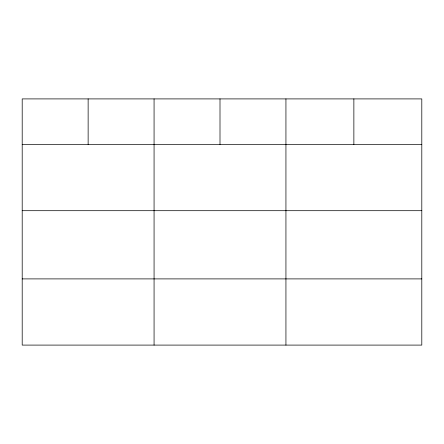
<?xml version="1.0" encoding="UTF-8"?>
<svg xmlns="http://www.w3.org/2000/svg" width="444" height="444" viewBox="0 0 444 444"><rect width="100%" height="100%" fill="white"/><g stroke="black" fill="none" stroke-linecap="round" stroke-linejoin="round"><path stroke-width="0.67" d="M421.8 210.695L421.8 98.907L22.2 98.907L22.2 345.093L421.8 345.093L421.8 210.695L22.2 210.695M22.2 144.5L421.8 144.5M22.2 278.899L421.8 278.899M353.868 98.907L353.868 144.5M285.936 98.907L285.936 345.093M220.002 98.907L220.002 144.5M154.068 98.907L154.068 345.093M88.134 98.907L88.134 144.5"/></g></svg>
